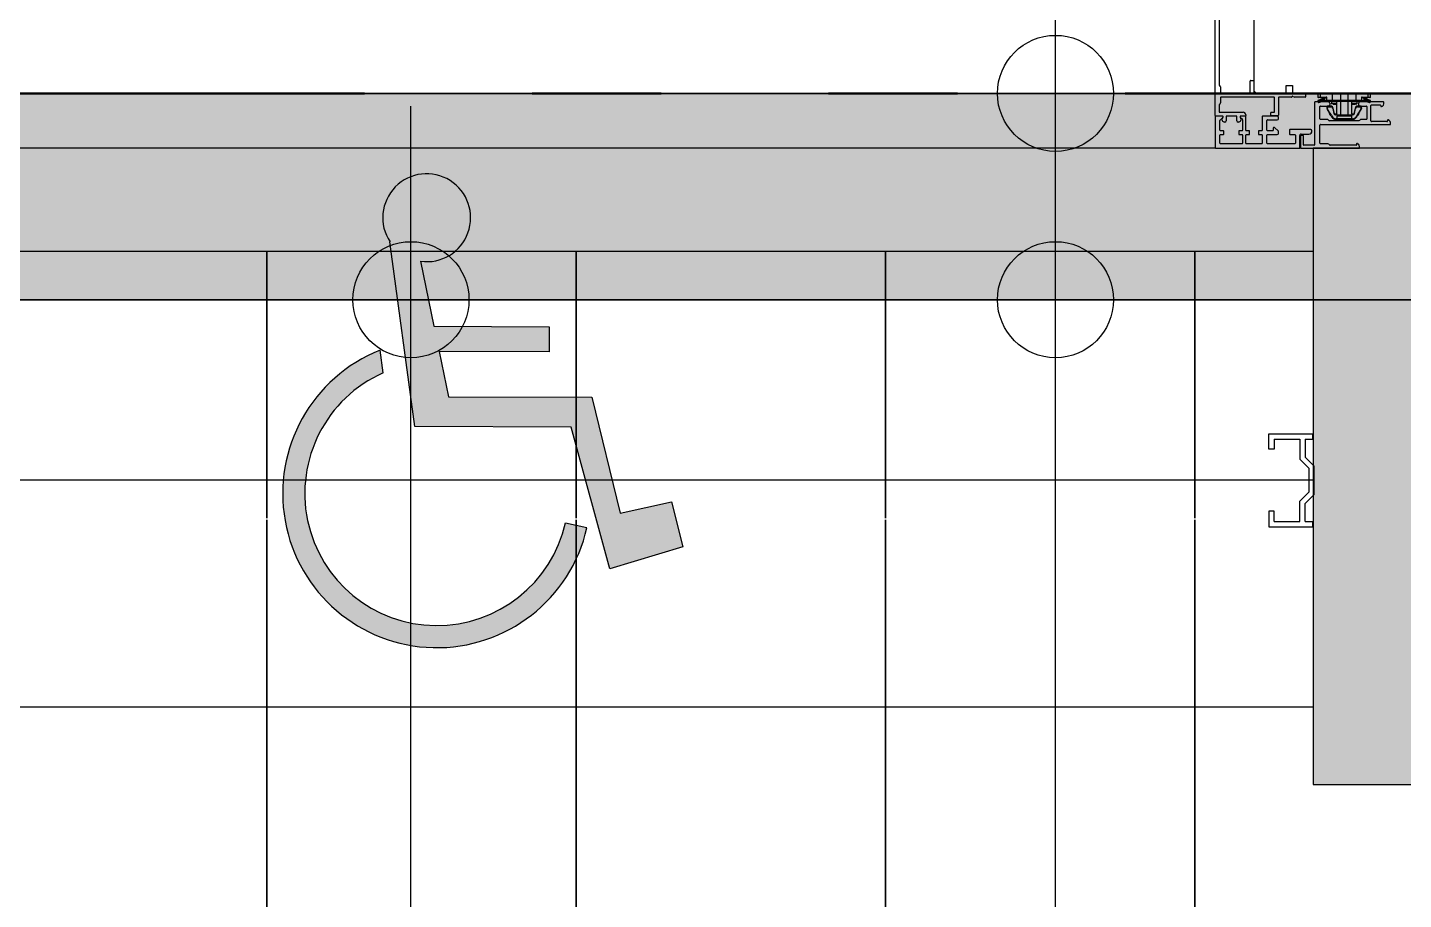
# Model space of a CAD drawing. Header units: centimetres. Extents: x 0.3 to 84.3, y 0.3 to 59.7.
# Drawn here: x 54.773 to 55.84, y 15.489 to 16.165 of the extents above; entities that cross this region are included whole.
import ezdxf

# ---------------------------------------------------------------- set-up
doc = ezdxf.new("R2010")
doc.units = ezdxf.units.CM
for name, pattern in [('AUSGEZOGEN', [0]), ('LINIE_23', [0.79, 0.4, -0.13, 0, -0.13, 0, -0.13]), ('PHANTOM', [63.5, 31.75, -6.35, 6.35, -6.35, 6.35, -6.35]), ('PUNKT', [6.35, 0, -6.35]), ('RAND', [44.45, 12.7, -6.35, 12.7, -6.35, 0, -6.35]), ('VERDECKT', [9.525, 6.35, -3.175])]:
    doc.linetypes.add(name, pattern=pattern)
for name, color, linetype, lineweight in [('Allgemein', 7, 'AUSGEZOGEN', 35), ('Ausbau Raeume', 7, 'AUSGEZOGEN', 35), ('Bauachsen grob', 7, 'RAND', 25), ('Bodenplatte', 7, 'AUSGEZOGEN', 35), ('Decke', 7, 'AUSGEZOGEN', 35), ('Detailmasse', 7, 'AUSGEZOGEN', 25), ('Fenster', 7, 'AUSGEZOGEN', 35), ('Rolladen', 7, 'AUSGEZOGEN', 25), ('Text Werkplan Ausfuehrung', 7, 'AUSGEZOGEN', 50), ('Vermassung Decke', 180, 'VERDECKT', 50), ('Wand Beton bewehrt', 7, 'AUSGEZOGEN', 35)]:
    doc.layers.add(name, color=color, linetype=linetype, lineweight=lineweight)

msp = doc.modelspace()

# ---------------------------------------------------------------- hatches: boundary and pattern name
at = {"layer": 'Allgemein', "linetype": 'AUSGEZOGEN', "lineweight": 25}
msp.add_hatch(color=32, dxfattribs=at).paths.add_polyline_path([(55.85, 15.794), (55.85, 16.0714), (55.77, 16.0714), (55.77, 15.794), (55.77, 15.714), (55.77, 15.666), (55.77, 15.618), (55.77, 15.578), (55.85, 15.578), (55.85, 15.618), (55.85, 15.666), (55.85, 15.714)])
at = {"layer": 'Bodenplatte', "linetype": 'AUSGEZOGEN', "lineweight": 25, "true_color": 0xe0ffe0}
msp.add_hatch(color=254, dxfattribs=at).paths.add_polyline_path([(31.66, 16.114), (31.66, 15.954), (62.72, 15.954), (62.72, 16.114)])
at = {"layer": 'Text Werkplan Ausfuehrung', "linetype": 'AUSGEZOGEN', "lineweight": 25}
h = msp.add_hatch(color=7, dxfattribs=at)
h.paths.add_polyline_path([(55.1108, 15.999), (55.1118, 16.0007), (55.1127, 16.0024), (55.1136, 16.0041), (55.1143, 16.0059), (55.1149, 16.0078), (55.1154, 16.0096), (55.1158, 16.0115), (55.1161, 16.0134), (55.1163, 16.0154), (55.1163, 16.0173), (55.1163, 16.0192), (55.1161, 16.0211), (55.1159, 16.0231), (55.1155, 16.0249), (55.1151, 16.0268), (55.1145, 16.0287), (55.1138, 16.0305), (55.113, 16.0322), (55.1122, 16.034), (55.1112, 16.0356), (55.1101, 16.0372), (55.109, 16.0388), (55.1077, 16.0403), (55.1064, 16.0417), (55.105, 16.043), (55.1035, 16.0443), (55.102, 16.0454), (55.1004, 16.0465), (55.0987, 16.0475), (55.097, 16.0484), (55.0952, 16.0492), (55.0934, 16.0498), (55.0916, 16.0504), (55.0897, 16.0509), (55.0878, 16.0513), (55.0859, 16.0515), (55.084, 16.0517), (55.0821, 16.0517), (55.0801, 16.0517), (55.0782, 16.0515), (55.0763, 16.0512), (55.0744, 16.0509), (55.0725, 16.0504), (55.0707, 16.0498), (55.0689, 16.0491), (55.0672, 16.0483), (55.0654, 16.0474), (55.0638, 16.0464), (55.0622, 16.0453), (55.0607, 16.0441), (55.0592, 16.0428), (55.0578, 16.0415), (55.0565, 16.0401), (55.0553, 16.0386), (55.0541, 16.037), (55.0531, 16.0354), (55.0521, 16.0337), (55.0512, 16.032), (55.0505, 16.0302), (55.0498, 16.0284), (55.0493, 16.0266), (55.0488, 16.0247), (55.0485, 16.0228), (55.0482, 16.0209), (55.0481, 16.019), (55.0481, 16.017), (55.0482, 16.0151), (55.0484, 16.0132), (55.0487, 16.0113), (55.0491, 16.0094), (55.0496, 16.0075), (55.0502, 16.0057), (55.0509, 16.0039), (55.0518, 16.0022), (55.0527, 16.0005), (55.0537, 15.9988), (55.0729, 15.8558), (55.1944, 15.8553), (55.2243, 15.7454), (55.2808, 15.7625), (55.2722, 15.7972), (55.2324, 15.7885), (55.2104, 15.8784), (55.099, 15.8788), (55.0918, 15.9138), (55.1772, 15.9135), (55.1773, 15.9331), (55.0878, 15.9334), (55.0775, 15.9838), (55.0795, 15.9836), (55.0814, 15.9835), (55.0833, 15.9835), (55.0853, 15.9836), (55.0872, 15.9839), (55.0891, 15.9842), (55.0909, 15.9846), (55.0928, 15.9852), (55.0946, 15.9858), (55.0964, 15.9866), (55.0981, 15.9874), (55.0998, 15.9884), (55.1014, 15.9894), (55.103, 15.9906), (55.1045, 15.9918), (55.1059, 15.9931), (55.1073, 15.9945), (55.1085, 15.9959), (55.1097, 15.9974)])
h.paths.add_polyline_path([(55.0435, 15.895), (55.0484, 15.8973), (55.0461, 15.9148), (55.0403, 15.9123), (55.0346, 15.9096), (55.0291, 15.9065), (55.0238, 15.9032), (55.0186, 15.8995), (55.0137, 15.8956), (55.0089, 15.8915), (55.0044, 15.8871), (55.0002, 15.8825), (54.9961, 15.8776), (54.9924, 15.8726), (54.9889, 15.8673), (54.9857, 15.8619), (54.9827, 15.8563), (54.9801, 15.8506), (54.9778, 15.8448), (54.9758, 15.8388), (54.9741, 15.8327), (54.9727, 15.8266), (54.9717, 15.8204), (54.971, 15.8141), (54.9706, 15.8078), (54.9706, 15.8015), (54.9708, 15.7952), (54.9715, 15.789), (54.9724, 15.7827), (54.9737, 15.7766), (54.9753, 15.7705), (54.9772, 15.7645), (54.9794, 15.7586), (54.9819, 15.7528), (54.9848, 15.7472), (54.9879, 15.7417), (54.9913, 15.7364), (54.995, 15.7313), (54.9989, 15.7264), (55.0031, 15.7217), (55.0076, 15.7173), (55.0123, 15.713), (55.0171, 15.7091), (55.0222, 15.7054), (55.0275, 15.7019), (55.033, 15.6988), (55.0386, 15.6959), (55.0443, 15.6934), (55.0502, 15.6911), (55.0562, 15.6892), (55.0623, 15.6875), (55.0684, 15.6862), (55.0747, 15.6853), (55.0809, 15.6846), (55.0872, 15.6843), (55.0935, 15.6843), (55.0998, 15.6847), (55.1061, 15.6854), (55.1123, 15.6864), (55.1184, 15.6877), (55.1245, 15.6894), (55.1305, 15.6914), (55.1364, 15.6936), (55.1421, 15.6962), (55.1477, 15.6991), (55.1531, 15.7023), (55.1584, 15.7058), (55.1634, 15.7095), (55.1683, 15.7135), (55.1729, 15.7178), (55.1774, 15.7223), (55.1815, 15.727), (55.1855, 15.7319), (55.1891, 15.737), (55.1925, 15.7424), (55.1956, 15.7478), (55.1984, 15.7535), (55.2009, 15.7593), (55.2031, 15.7652), (55.2049, 15.7712), (55.2065, 15.7773), (55.1898, 15.7811), (55.1885, 15.7758), (55.1869, 15.7707), (55.185, 15.7656), (55.1829, 15.7606), (55.1805, 15.7558), (55.1778, 15.7511), (55.1749, 15.7465), (55.1717, 15.7421), (55.1684, 15.7378), (55.1648, 15.7338), (55.161, 15.7299), (55.157, 15.7263), (55.1528, 15.7229), (55.1484, 15.7197), (55.1439, 15.7167), (55.1392, 15.714), (55.1344, 15.7115), (55.1295, 15.7093), (55.1244, 15.7073), (55.1193, 15.7056), (55.1141, 15.7042), (55.1088, 15.7031), (55.1034, 15.7022), (55.0981, 15.7017), (55.0926, 15.7014), (55.0872, 15.7014), (55.0818, 15.7017), (55.0764, 15.7022), (55.0711, 15.7031), (55.0658, 15.7042), (55.0606, 15.7057), (55.0554, 15.7074), (55.0504, 15.7093), (55.0455, 15.7115), (55.0407, 15.714), (55.036, 15.7168), (55.0315, 15.7197), (55.0271, 15.7229), (55.0229, 15.7264), (55.0189, 15.73), (55.0151, 15.7339), (55.0116, 15.7379), (55.0082, 15.7422), (55.005, 15.7466), (55.0021, 15.7512), (54.9995, 15.7559), (54.9971, 15.7607), (54.9949, 15.7657), (54.9931, 15.7708), (54.9915, 15.7759), (54.9901, 15.7812), (54.9891, 15.7865), (54.9883, 15.7918), (54.9878, 15.7972), (54.9876, 15.8026), (54.9877, 15.8081), (54.9881, 15.8135), (54.9887, 15.8188), (54.9897, 15.8242), (54.9909, 15.8294), (54.9924, 15.8346), (54.9942, 15.8397), (54.9962, 15.8448), (54.9985, 15.8497), (55.001, 15.8544), (55.0038, 15.8591), (55.0069, 15.8635), (55.0102, 15.8678), (55.0137, 15.872), (55.0174, 15.8759), (55.0213, 15.8797), (55.0254, 15.8832), (55.0297, 15.8865), (55.0341, 15.8895), (55.0388, 15.8924)])

# ---------------------------------------------------------------- linework, layer by layer
at = {"layer": 'Allgemein', "color": 7, "linetype": 'AUSGEZOGEN', "lineweight": 25}
for p, q in [((55.85, 16.0714), (55.77, 16.0714)), ((55.77, 16.0714), (55.77, 15.794)), ((55.77, 15.794), (55.77, 15.714)), ((55.77, 15.714), (55.77, 15.666)), ((55.77, 15.666), (55.77, 15.618)), ((55.77, 15.618), (55.77, 15.578)), ((55.77, 15.578), (55.85, 15.578))]:
    msp.add_line(p, q, dxfattribs=at)
at = {"layer": 'Ausbau Raeume', "color": 254, "linetype": 'AUSGEZOGEN', "lineweight": 35}
for p, q in [((54.9582, 15.7846), (54.9582, 15.9914)), ((55.1982, 15.7846), (55.1982, 15.9914)), ((55.4382, 15.7846), (55.4382, 15.9914)), ((55.6782, 15.7846), (55.6782, 15.9914)), ((54.9582, 15.0646), (54.9582, 15.7832)), ((55.1982, 15.0646), (55.1982, 15.7832)), ((55.4382, 15.0646), (55.4382, 15.7832)), ((55.6782, 15.0646), (55.6782, 15.7832))]:
    msp.add_line(p, q, dxfattribs=at)
at = {"layer": 'Bauachsen grob', "color": 32, "linetype": 'LINIE_23', "lineweight": 50, "true_color": 0xc36e14}
msp.add_line((21.964, 16.114), (72.416, 16.114), dxfattribs=at)
at = {"layer": 'Bodenplatte', "color": 92, "linetype": 'VERDECKT', "lineweight": 35, "true_color": 0x00c600}
for p, q in [((62.72, 16.114), (31.66, 16.114)), ((31.66, 15.954), (62.72, 15.954))]:
    msp.add_line(p, q, dxfattribs=at)
at = {"layer": 'Decke', "color": 92, "linetype": 'PHANTOM', "lineweight": 35, "true_color": 0x00c600}
for p, q in [((31.66, 16.114), (62.72, 16.114)), ((63.04, 15.954), (31.34, 15.954))]:
    msp.add_line(p, q, dxfattribs=at)
at = {"layer": 'Detailmasse', "color": 253, "linetype": 'AUSGEZOGEN', "lineweight": 25, "true_color": 0xa0a0a0}
for p, q in [((55.07, 15.954), (55.07, 16.104)), ((55.07, 15.954), (54.92, 15.954)), ((55.07, 15.954), (55.22, 15.954)), ((55.07, 15.954), (55.07, 15.954)), ((55.07, 11.864), (55.07, 15.954))]:
    msp.add_line(p, q, dxfattribs=at)
msp.add_circle((55.07, 15.954), 0.045, dxfattribs=at)
at = {"layer": 'Fenster', "color": 7, "linetype": 'AUSGEZOGEN', "lineweight": 25}
for p, q in [((55.694, 16.0968), (55.694, 16.2896)), ((55.724, 16.246), (55.724, 16.116)), ((55.697, 16.1942), (55.697, 16.121)), ((55.698, 16.119), (55.698, 16.1144)), ((55.721, 16.1144), (55.721, 16.1236)), ((55.7214, 16.124), (55.7236, 16.124)), ((55.724, 16.1236), (55.724, 16.1144)), ((55.749, 16.114), (55.749, 16.12)), ((55.749, 16.12), (55.754, 16.12)), ((55.754, 16.12), (55.754, 16.114)), ((55.698, 16.1106), (55.698, 16.1066)), ((55.6984, 16.114), (55.7206, 16.114)), ((55.7396, 16.111), (55.6984, 16.111)), ((55.724, 16.116), (55.726, 16.114)), ((55.7244, 16.114), (55.7636, 16.114)), ((55.726, 16.114), (55.749, 16.114)), ((55.74, 16.0998), (55.74, 16.1106)), ((55.743, 16.1106), (55.743, 16.097)), ((55.7529, 16.111), (55.7434, 16.111)), ((55.7537, 16.1116), (55.7532, 16.1111)), ((55.754, 16.114), (55.858, 16.114)), ((55.7548, 16.1111), (55.7543, 16.1116)), ((55.7636, 16.111), (55.7551, 16.111)), ((55.764, 16.1136), (55.764, 16.1114)), ((55.7756, 16.1136), (55.7736, 16.1136)), ((55.7736, 16.1136), (55.7736, 16.1112)), ((55.7736, 16.1112), (55.7756, 16.1112)), ((55.7781, 16.11), (55.7736, 16.1086)), ((55.7736, 16.1086), (55.7736, 16.1076)), ((55.7736, 16.1086), (55.774, 16.1083)), ((55.7756, 16.1108), (55.774, 16.1108)), ((55.774, 16.1083), (55.7782, 16.1096)), ((55.774, 16.1076), (55.774, 16.1083)), ((55.778, 16.1086), (55.7743, 16.1074)), ((55.7744, 16.107), (55.7781, 16.1082)), ((55.7756, 16.1136), (55.7756, 16.114)), ((55.7756, 16.1136), (55.7846, 16.1136)), ((55.7756, 16.1112), (55.7756, 16.1136)), ((55.7756, 16.1112), (55.7806, 16.1112)), ((55.7756, 16.1112), (55.7756, 16.1108)), ((55.7756, 16.1108), (55.7788, 16.1108)), ((55.778, 16.1086), (55.7781, 16.1082)), ((55.7783, 16.1101), (55.7781, 16.11)), ((55.7781, 16.11), (55.7782, 16.1096)), ((55.7782, 16.1096), (55.7783, 16.1097)), ((55.7782, 16.1096), (55.7782, 16.1087)), ((55.7782, 16.1087), (55.7782, 16.1083)), ((55.7783, 16.1087), (55.7782, 16.1087)), ((55.7782, 16.1083), (55.7783, 16.1083)), ((55.7783, 16.1086), (55.7783, 16.1087)), ((55.7784, 16.1085), (55.7783, 16.1086)), ((55.7783, 16.1083), (55.7783, 16.1082)), ((55.7783, 16.1082), (55.7784, 16.1082)), ((55.7785, 16.1085), (55.7784, 16.1085)), ((55.7784, 16.1082), (55.7785, 16.1082)), ((55.7785, 16.1084), (55.7785, 16.1085)), ((55.7786, 16.1084), (55.7785, 16.1084)), ((55.7785, 16.1083), (55.7785, 16.1084)), ((55.7785, 16.1082), (55.7785, 16.1083)), ((55.7785, 16.1081), (55.7785, 16.1082)), ((55.7791, 16.1104), (55.7786, 16.1104)), ((55.7786, 16.1104), (55.7786, 16.1084)), ((55.7786, 16.1084), (55.7806, 16.1084)), ((55.7792, 16.1108), (55.7788, 16.1108)), ((55.7791, 16.1104), (55.7794, 16.1105)), ((55.7797, 16.1109), (55.7792, 16.1108)), ((55.7794, 16.1105), (55.7798, 16.1107)), ((55.7801, 16.1111), (55.7797, 16.1109)), ((55.7798, 16.1107), (55.7802, 16.1109)), ((55.7806, 16.1112), (55.7801, 16.1111)), ((55.7802, 16.1109), (55.7806, 16.1112)), ((55.7806, 16.1084), (55.7806, 16.1112)), ((55.7806, 16.108), (55.7806, 16.1084)), ((55.7846, 16.1084), (55.7806, 16.1084)), ((55.7846, 16.1136), (55.7846, 16.114)), ((55.7846, 16.1136), (55.7849, 16.1136)), ((55.7846, 16.1136), (55.7846, 16.1084)), ((55.7846, 16.108), (55.7846, 16.1084)), ((55.7846, 16.1084), (55.7849, 16.1084)), ((55.7849, 16.1084), (55.7849, 16.1136)), ((55.7849, 16.1136), (55.8031, 16.1136)), ((55.8031, 16.1084), (55.7849, 16.1084)), ((55.7912, 16.114), (55.7912, 16.097)), ((55.7968, 16.114), (55.7968, 16.097)), ((55.8031, 16.1136), (55.8034, 16.1136)), ((55.8031, 16.1136), (55.8031, 16.1084)), ((55.8031, 16.1084), (55.8034, 16.1084)), ((55.8034, 16.114), (55.8034, 16.1136)), ((55.8034, 16.1084), (55.8034, 16.1136)), ((55.8034, 16.1136), (55.8124, 16.1136)), ((55.8034, 16.108), (55.8034, 16.1084)), ((55.8074, 16.1084), (55.8034, 16.1084)), ((55.8074, 16.1112), (55.8074, 16.1084)), ((55.8074, 16.1112), (55.8124, 16.1112)), ((55.8074, 16.1112), (55.8078, 16.1109)), ((55.8079, 16.1111), (55.8074, 16.1112)), ((55.8074, 16.108), (55.8074, 16.1084)), ((55.8074, 16.1084), (55.8094, 16.1084)), ((55.8078, 16.1109), (55.8082, 16.1107)), ((55.8083, 16.1109), (55.8079, 16.1111)), ((55.8082, 16.1107), (55.8086, 16.1105)), ((55.8088, 16.1108), (55.8083, 16.1109)), ((55.8086, 16.1105), (55.8089, 16.1104)), ((55.8092, 16.1108), (55.8088, 16.1108)), ((55.8094, 16.1104), (55.8089, 16.1104)), ((55.8092, 16.1108), (55.8124, 16.1108)), ((55.8094, 16.1084), (55.8094, 16.1104)), ((55.8095, 16.1084), (55.8094, 16.1084)), ((55.8096, 16.1085), (55.8095, 16.1084)), ((55.8095, 16.1084), (55.8095, 16.1083)), ((55.8095, 16.1083), (55.8095, 16.1082)), ((55.8095, 16.1081), (55.8096, 16.1082)), ((55.8095, 16.1082), (55.8095, 16.1081)), ((55.8097, 16.1086), (55.8096, 16.1085)), ((55.8096, 16.1082), (55.8097, 16.1082)), ((55.8099, 16.11), (55.8097, 16.1101)), ((55.8097, 16.1097), (55.8098, 16.1096)), ((55.8098, 16.1087), (55.8097, 16.1087)), ((55.8097, 16.1087), (55.8097, 16.1086)), ((55.8097, 16.1082), (55.8097, 16.1083)), ((55.8097, 16.1083), (55.8098, 16.1083)), ((55.8099, 16.11), (55.8098, 16.1096)), ((55.8098, 16.1087), (55.8098, 16.1096)), ((55.8098, 16.1096), (55.814, 16.1083)), ((55.8098, 16.1083), (55.8098, 16.1087)), ((55.8144, 16.1086), (55.8099, 16.11)), ((55.8099, 16.1082), (55.81, 16.1086)), ((55.8099, 16.1082), (55.8136, 16.107)), ((55.8137, 16.1074), (55.81, 16.1086)), ((55.8124, 16.1136), (55.8124, 16.114)), ((55.8124, 16.1136), (55.8124, 16.1112)), ((55.8144, 16.1136), (55.8124, 16.1136)), ((55.8124, 16.1112), (55.8124, 16.1108)), ((55.8124, 16.1112), (55.8144, 16.1112)), ((55.814, 16.1108), (55.8124, 16.1108)), ((55.8144, 16.1086), (55.814, 16.1083)), ((55.814, 16.1083), (55.814, 16.1076)), ((55.8144, 16.1112), (55.8144, 16.1136)), ((55.8144, 16.1076), (55.8144, 16.1086)), ((55.697, 16.1046), (55.697, 16.0998)), ((55.6974, 16.0994), (55.7156, 16.0994)), ((55.737, 16.097), (55.737, 16.099)), ((55.7374, 16.0994), (55.7396, 16.0994)), ((55.771, 16.107), (55.771, 16.0742)), ((55.7814, 16.1074), (55.7714, 16.1074)), ((55.7736, 16.1076), (55.774, 16.1076)), ((55.7744, 16.107), (55.7743, 16.1074)), ((55.7752, 16.0942), (55.7752, 16.1038)), ((55.7756, 16.1042), (55.7818, 16.1042)), ((55.7785, 16.1082), (55.7785, 16.1081)), ((55.7785, 16.1081), (55.7785, 16.1081)), ((55.7786, 16.108), (55.7785, 16.1081)), ((55.7788, 16.108), (55.7786, 16.108)), ((55.7788, 16.108), (55.779, 16.108)), ((55.7788, 16.108), (55.7788, 16.108)), ((55.7806, 16.108), (55.779, 16.108)), ((55.7806, 16.108), (55.7846, 16.108)), ((55.7807, 16.1038), (55.7806, 16.1036)), ((55.7806, 16.1036), (55.781, 16.1034)), ((55.7806, 16.1036), (55.781, 16.1034)), ((55.7807, 16.1038), (55.7811, 16.1037)), ((55.7808, 16.1014), (55.7811, 16.1017)), ((55.7808, 16.1015), (55.7811, 16.1017)), ((55.7808, 16.1014), (55.7826, 16.0986)), ((55.781, 16.1034), (55.7811, 16.1037)), ((55.7836, 16.1041), (55.7811, 16.1041)), ((55.7811, 16.1037), (55.7811, 16.1041)), ((55.7811, 16.1037), (55.7836, 16.1037)), ((55.7829, 16.0988), (55.7811, 16.1017)), ((55.7821, 16.1043), (55.7827, 16.1049)), ((55.7826, 16.0986), (55.7829, 16.0988)), ((55.7827, 16.0985), (55.783, 16.0987)), ((55.783, 16.1056), (55.783, 16.1058)), ((55.7836, 16.1041), (55.7836, 16.1037)), ((55.7842, 16.108), (55.7842, 16.1062)), ((55.7842, 16.1062), (55.788, 16.1062)), ((55.7842, 16.1061), (55.7842, 16.1062)), ((55.7842, 16.1062), (55.7842, 16.1062)), ((55.788, 16.1061), (55.7842, 16.1061)), ((55.7842, 16.106), (55.7842, 16.1061)), ((55.7842, 16.1061), (55.7842, 16.1061)), ((55.7854, 16.1056), (55.7842, 16.106)), ((55.7846, 16.108), (55.8034, 16.108)), ((55.7855, 16.1025), (55.7851, 16.1024)), ((55.7851, 16.1024), (55.786, 16.0984)), ((55.7854, 16.1056), (55.788, 16.1056)), ((55.788, 16.1056), (55.7855, 16.1056)), ((55.7864, 16.0984), (55.7855, 16.1025)), ((55.7864, 16.0984), (55.786, 16.0984)), ((55.788, 16.108), (55.788, 16.0986)), ((55.788, 16.0986), (55.7884, 16.0986)), ((55.7884, 16.0986), (55.7884, 16.108)), ((55.7996, 16.108), (55.7996, 16.0986)), ((55.8, 16.0986), (55.7996, 16.0986)), ((55.8, 16.0986), (55.8, 16.108)), ((55.8, 16.1062), (55.8037, 16.1062)), ((55.8037, 16.1061), (55.8, 16.1061)), ((55.8, 16.1056), (55.8026, 16.1056)), ((55.8025, 16.1056), (55.8, 16.1056)), ((55.8025, 16.1025), (55.8016, 16.0984)), ((55.8016, 16.0984), (55.802, 16.0984)), ((55.802, 16.0984), (55.8029, 16.1024)), ((55.8025, 16.1025), (55.8029, 16.1024)), ((55.8026, 16.1056), (55.8037, 16.106)), ((55.8034, 16.108), (55.8074, 16.108)), ((55.8037, 16.108), (55.8037, 16.1062)), ((55.8037, 16.1062), (55.8037, 16.1062)), ((55.8037, 16.1062), (55.8037, 16.1061)), ((55.8037, 16.1061), (55.8037, 16.106)), ((55.8037, 16.1061), (55.8037, 16.1061)), ((55.8069, 16.1041), (55.8044, 16.1041)), ((55.8044, 16.1041), (55.8044, 16.1037)), ((55.8044, 16.1037), (55.8069, 16.1037)), ((55.805, 16.1058), (55.805, 16.1056)), ((55.8053, 16.0985), (55.805, 16.0987)), ((55.8069, 16.1017), (55.8051, 16.0988)), ((55.8054, 16.0986), (55.8051, 16.0988)), ((55.8053, 16.1049), (55.8059, 16.1043)), ((55.8054, 16.0986), (55.8072, 16.1014)), ((55.8062, 16.1042), (55.8112, 16.1042)), ((55.8244, 16.1074), (55.8066, 16.1074)), ((55.8069, 16.1041), (55.8069, 16.1037)), ((55.8069, 16.1037), (55.8073, 16.1038)), ((55.8069, 16.1037), (55.807, 16.1034)), ((55.8073, 16.1015), (55.8069, 16.1017)), ((55.8072, 16.1014), (55.8069, 16.1017)), ((55.8074, 16.1036), (55.807, 16.1034)), ((55.8074, 16.1036), (55.807, 16.1034)), ((55.8074, 16.1036), (55.8073, 16.1038)), ((55.809, 16.108), (55.8074, 16.108)), ((55.809, 16.108), (55.8092, 16.108)), ((55.8093, 16.108), (55.8092, 16.108)), ((55.8094, 16.108), (55.8093, 16.108)), ((55.8095, 16.1081), (55.8094, 16.108)), ((55.8116, 16.1038), (55.8116, 16.0942)), ((55.8136, 16.107), (55.8137, 16.1074)), ((55.8144, 16.1076), (55.814, 16.1076)), ((55.8148, 16.0926), (55.8148, 16.1046)), ((55.8152, 16.105), (55.822, 16.105)), ((55.8224, 16.1046), (55.8224, 16.1041)), ((55.823, 16.1038), (55.8238, 16.1042)), ((55.8248, 16.1059), (55.8248, 16.107)), ((55.694, 16.096), (55.694, 16.0718)), ((55.6996, 16.0964), (55.6944, 16.0964)), ((55.6994, 16.0964), (55.6944, 16.0964)), ((55.6976, 16.0854), (55.6976, 16.0929)), ((55.6978, 16.0933), (55.6998, 16.0954)), ((55.7, 16.0956), (55.7, 16.096)), ((55.7014, 16.0918), (55.7012, 16.0918)), ((55.7024, 16.096), (55.7024, 16.0928)), ((55.7104, 16.0964), (55.7028, 16.0964)), ((55.7108, 16.0928), (55.7108, 16.096)), ((55.712, 16.0918), (55.7118, 16.0918)), ((55.7132, 16.096), (55.7132, 16.0956)), ((55.7172, 16.0964), (55.7136, 16.0964)), ((55.7136, 16.0954), (55.715, 16.0939)), ((55.7172, 16.0964), (55.714, 16.0964)), ((55.7152, 16.0935), (55.7152, 16.0854)), ((55.7176, 16.0974), (55.7176, 16.0968)), ((55.7176, 16.0854), (55.7176, 16.096)), ((55.7304, 16.096), (55.7304, 16.0854)), ((55.742, 16.0964), (55.7308, 16.0964)), ((55.734, 16.0854), (55.734, 16.093)), ((55.7344, 16.0934), (55.742, 16.0934)), ((55.7426, 16.0966), (55.7374, 16.0966)), ((55.739, 16.0872), (55.739, 16.0854)), ((55.7396, 16.0876), (55.7394, 16.0876)), ((55.7427, 16.0849), (55.7403, 16.0873)), ((55.743, 16.0944), (55.743, 16.0954)), ((55.7752, 16.0754), (55.7752, 16.0894)), ((55.7806, 16.0938), (55.7756, 16.0938)), ((55.7756, 16.0898), (55.8296, 16.0898)), ((55.8053, 16.0928), (55.7826, 16.0928)), ((55.7837, 16.0968), (55.784, 16.097)), ((55.7869, 16.0939), (55.787, 16.0943)), ((55.7875, 16.0938), (55.7875, 16.0942)), ((55.8005, 16.0942), (55.7875, 16.0942)), ((55.7875, 16.0938), (55.8005, 16.0938)), ((55.7882, 16.0944), (55.7876, 16.0938)), ((55.7882, 16.0966), (55.7998, 16.0966)), ((55.7882, 16.0966), (55.7882, 16.0944)), ((55.7998, 16.0944), (55.7882, 16.0944)), ((55.7994, 16.097), (55.7886, 16.097)), ((55.7998, 16.0966), (55.7998, 16.0944)), ((55.7998, 16.0944), (55.8004, 16.0938)), ((55.8005, 16.0938), (55.8005, 16.0942)), ((55.8011, 16.0939), (55.801, 16.0943)), ((55.8043, 16.0968), (55.804, 16.097)), ((55.8112, 16.0938), (55.8074, 16.0938)), ((55.8272, 16.0922), (55.8152, 16.0922)), ((55.8276, 16.0931), (55.8276, 16.0926)), ((55.829, 16.093), (55.8282, 16.0934)), ((55.83, 16.0902), (55.83, 16.0913)), ((55.6976, 16.0754), (55.6976, 16.0816)), ((55.7002, 16.085), (55.698, 16.085)), ((55.698, 16.082), (55.7002, 16.082)), ((55.7006, 16.0824), (55.7006, 16.0846)), ((55.7122, 16.0846), (55.7122, 16.0824)), ((55.7148, 16.085), (55.7126, 16.085)), ((55.7126, 16.082), (55.7148, 16.082)), ((55.7152, 16.0816), (55.7152, 16.0754)), ((55.7176, 16.0754), (55.7176, 16.0816)), ((55.7202, 16.085), (55.718, 16.085)), ((55.718, 16.082), (55.7202, 16.082)), ((55.7206, 16.0824), (55.7206, 16.0846)), ((55.7274, 16.0846), (55.7274, 16.0824)), ((55.73, 16.085), (55.7278, 16.085)), ((55.7278, 16.082), (55.73, 16.082)), ((55.7304, 16.0816), (55.7304, 16.0754)), ((55.734, 16.0754), (55.734, 16.0816)), ((55.7386, 16.085), (55.7344, 16.085)), ((55.7344, 16.082), (55.742, 16.082)), ((55.743, 16.083), (55.743, 16.0842)), ((55.7516, 16.0856), (55.7516, 16.0824)), ((55.7556, 16.086), (55.752, 16.086)), ((55.752, 16.082), (55.7558, 16.082)), ((55.768, 16.086), (55.7556, 16.086)), ((55.7562, 16.0816), (55.7562, 16.0754)), ((55.7596, 16.0718), (55.7596, 16.0814)), ((55.76, 16.0804), (55.76, 16.0718)), ((55.7606, 16.0824), (55.7666, 16.0824)), ((55.762, 16.0814), (55.761, 16.0814)), ((55.7624, 16.0742), (55.7624, 16.081)), ((55.769, 16.0848), (55.769, 16.085)), ((55.6944, 16.0714), (52.7796, 16.0714)), ((55.6944, 16.0714), (55.7592, 16.0714)), ((55.7148, 16.075), (55.698, 16.075)), ((55.73, 16.075), (55.718, 16.075)), ((55.7558, 16.075), (55.7344, 16.075)), ((55.7604, 16.0714), (55.8056, 16.0714)), ((55.7706, 16.0738), (55.7628, 16.0738)), ((55.7812, 16.075), (55.7756, 16.075)), ((55.8032, 16.0738), (55.783, 16.0738)), ((55.8036, 16.0747), (55.8036, 16.0742)), ((55.805, 16.0746), (55.8042, 16.075)), ((55.806, 16.0718), (55.806, 16.0729)), ((55.77, 15.9914), (49.64, 15.9914))]:
    msp.add_line(p, q, dxfattribs=at)
for centre, radius, start, end in [((55.698, 16.121), 0.001, 179.9999, 232.02), ((55.6964, 16.119), 0.0016, 359.9999, 52.02), ((55.7214, 16.1236), 0.0004, 89.9999, 179.9999), ((55.7236, 16.1236), 0.0004, 359.9999, 89.9999), ((55.6984, 16.1144), 0.0004, 179.9999, 269.9999), ((55.6984, 16.1106), 0.0004, 89.9999, 179.9999), ((55.7206, 16.1144), 0.0004, 269.9999, 359.9999), ((55.7244, 16.1144), 0.0004, 179.9999, 269.9999), ((55.7396, 16.1106), 0.0004, 359.9999, 89.9999), ((55.7434, 16.1106), 0.0004, 89.9999, 179.9999), ((55.7529, 16.1114), 0.0004, 269.9999, 314.9999), ((55.754, 16.1114), 0.0004, 44.9999, 134.9999), ((55.7551, 16.1114), 0.0004, 224.9999, 269.9999), ((55.7636, 16.1136), 0.0004, 359.9999, 89.9999), ((55.7636, 16.1114), 0.0004, 269.9999, 359.9999), ((55.774, 16.1136), 0.0004, 89.9999, 179.9999), ((55.774, 16.1112), 0.0004, 179.9999, 269.9999), ((55.7782, 16.1079), 0.0008, 91.8718, 108.015), ((55.7782, 16.1079), 0.0004, 91.8718, 108.015), ((55.7782, 16.1104), 0.0004, 359.9999, 89.9999), ((55.7782, 16.1105), 0.0004, 288.015, 353.5018), ((55.779, 16.1084), 0.0004, 179.9999, 269.9999), ((55.809, 16.1084), 0.0004, 269.9999, 359.9999), ((55.8098, 16.1104), 0.0004, 89.9999, 179.9999), ((55.8098, 16.1105), 0.0004, 186.498, 251.9848), ((55.8098, 16.1079), 0.0008, 71.9848, 88.128), ((55.8098, 16.1079), 0.0004, 71.9848, 88.128), ((55.814, 16.1136), 0.0004, 359.9999, 89.9999), ((55.814, 16.1112), 0.0004, 269.9999, 359.9999), ((55.698, 16.1046), 0.001, 127.9798, 179.9999), ((55.6974, 16.0998), 0.0004, 179.9999, 269.9999), ((55.6964, 16.1066), 0.0016, 307.9798, 359.9999), ((55.7156, 16.0974), 0.002, 359.9999, 89.9999), ((55.7374, 16.099), 0.0004, 89.9999, 179.9999), ((55.7396, 16.0998), 0.0004, 269.9999, 359.9999), ((55.7714, 16.107), 0.0004, 89.9999, 179.9999), ((55.7742, 16.1076), 0.0006, 179.9999, 288.015), ((55.7742, 16.1076), 0.0002, 179.9999, 288.015), ((55.7756, 16.1038), 0.0004, 89.9999, 179.9999), ((55.7828, 16.1027), 0.0024, 159.2788, 211.2355), ((55.7787, 16.1043), 0.002, 339.2788, 339.589), ((55.7811, 16.1037), 0.0004, 89.9999, 159.589), ((55.7828, 16.1027), 0.002, 159.2788, 211.2355), ((55.7825, 16.1025), 0.002, 211.2355, 212.4999), ((55.7787, 16.1043), 0.0024, 339.2788, 339.589), ((55.7825, 16.1025), 0.0016, 211.2355, 212.4999), ((55.7814, 16.1058), 0.0016, 359.9999, 89.9999), ((55.7818, 16.1046), 0.0004, 269.9999, 314.9999), ((55.7843, 16.0997), 0.002, 212.4999, 217.1946), ((55.782, 16.1056), 0.001, 314.9999, 359.9999), ((55.776, 16.0934), 0.0084, 24.0501, 37.1946), ((55.7843, 16.0997), 0.0016, 212.4999, 217.1946), ((55.776, 16.0934), 0.0088, 24.0501, 37.1946), ((55.7836, 16.1021), 0.002, 11.4999, 89.9999), ((55.7836, 16.1021), 0.0016, 11.4999, 89.9999), ((55.7855, 16.1058), 0.0002, 249.9999, 269.9999), ((55.7872, 16.0986), 0.00123, 191.4999, 359.9999), ((55.7872, 16.0986), 0.000831, 191.4999, 359.9999), ((55.8008, 16.0986), 0.00123, 179.9999, 348.4999), ((55.8008, 16.0986), 0.00083, 179.9999, 348.4999), ((55.8025, 16.1058), 0.0002, 269.9999, 289.9999), ((55.8044, 16.1021), 0.002, 89.9999, 168.4999), ((55.8044, 16.1021), 0.0016, 89.9999, 168.4999), ((55.812, 16.0934), 0.0088, 142.8406, 155.9497), ((55.812, 16.0934), 0.0084, 142.8406, 155.9497), ((55.8066, 16.1058), 0.0016, 89.9999, 179.9999), ((55.806, 16.1056), 0.001, 179.9999, 224.9999), ((55.8037, 16.0997), 0.0016, 322.8406, 327.4999), ((55.8037, 16.0997), 0.002, 322.8406, 327.4999), ((55.8062, 16.1046), 0.0004, 224.9999, 269.9999), ((55.8069, 16.1037), 0.0004, 20.4024, 89.9999), ((55.8052, 16.1027), 0.002, 330.6313, 20.7188), ((55.8055, 16.1025), 0.0016, 327.4999, 330.6313), ((55.8093, 16.1043), 0.0024, 200.4024, 200.7188), ((55.8055, 16.1025), 0.002, 327.4999, 330.6313), ((55.8052, 16.1027), 0.0024, 330.6313, 20.7188), ((55.8093, 16.1043), 0.002, 200.4024, 200.7188), ((55.8112, 16.1038), 0.0004, 359.9999, 89.9999), ((55.8138, 16.1076), 0.0006, 251.9848, 359.9999), ((55.8138, 16.1076), 0.0002, 251.9848, 359.9999), ((55.8152, 16.1046), 0.0004, 89.9999, 179.9999), ((55.822, 16.1046), 0.0004, 359.9999, 89.9999), ((55.8228, 16.1041), 0.0004, 179.9999, 299.9999), ((55.8228, 16.1059), 0.002, 299.9999, 359.9999), ((55.8244, 16.107), 0.0004, 359.9999, 89.9999), ((55.6944, 16.0968), 0.0004, 179.9999, 269.9999), ((55.6944, 16.096), 0.0004, 89.9999, 179.9999), ((55.6982, 16.0929), 0.0006, 134.9999, 179.9999), ((55.7012, 16.0938), 0.002, 131.8102, 269.9999), ((55.6994, 16.0958), 0.0006, 314.9999, 89.9999), ((55.6996, 16.096), 0.0004, 359.9999, 89.9999), ((55.6996, 16.0956), 0.0004, 311.8102, 359.9999), ((55.7014, 16.0928), 0.001, 269.9999, 359.9999), ((55.7028, 16.096), 0.0004, 89.9999, 179.9999), ((55.7104, 16.096), 0.0004, 359.9999, 89.9999), ((55.7118, 16.0928), 0.001, 179.9999, 269.9999), ((55.712, 16.0938), 0.002, 269.9999, 48.1896), ((55.7136, 16.096), 0.0004, 89.9999, 179.9999), ((55.7136, 16.0956), 0.0004, 179.9999, 228.1896), ((55.714, 16.0958), 0.0006, 89.9999, 224.9999), ((55.7146, 16.0935), 0.0006, 359.9999, 44.9999), ((55.7172, 16.0968), 0.0004, 269.9999, 359.9999), ((55.7172, 16.096), 0.0004, 359.9999, 89.9999), ((55.7308, 16.096), 0.0004, 89.9999, 179.9999), ((55.7344, 16.093), 0.0004, 89.9999, 179.9999), ((55.7374, 16.097), 0.0004, 179.9999, 269.9999), ((55.7394, 16.0872), 0.0004, 89.9999, 179.9999), ((55.7396, 16.0866), 0.001, 44.9999, 89.9999), ((55.742, 16.0954), 0.001, 359.9999, 89.9999), ((55.742, 16.0944), 0.001, 269.9999, 359.9999), ((55.7426, 16.097), 0.0004, 269.9999, 359.9999), ((55.7756, 16.0942), 0.0004, 179.9999, 269.9999), ((55.7756, 16.0894), 0.0004, 89.9999, 179.9999), ((55.7806, 16.0922), 0.0016, 37.9798, 89.9999), ((55.7826, 16.0938), 0.001, 217.9798, 269.9999), ((55.7886, 16.099), 0.0054, 204.0501, 251.484), ((55.7886, 16.099), 0.005, 204.0501, 251.484), ((55.7875, 16.0958), 0.002, 251.484, 269.9999), ((55.7875, 16.0958), 0.0016, 251.484, 269.9999), ((55.7886, 16.0966), 0.0004, 89.9999, 179.9999), ((55.7994, 16.0966), 0.0004, 359.9999, 89.9999), ((55.8005, 16.0958), 0.0016, 269.9999, 288.5148), ((55.8005, 16.0958), 0.002, 269.9999, 288.5148), ((55.7994, 16.099), 0.005, 288.5148, 335.9497), ((55.7994, 16.099), 0.0054, 288.5148, 335.9497), ((55.8053, 16.0938), 0.001, 269.9999, 322.02), ((55.8074, 16.0922), 0.0016, 89.9999, 142.02), ((55.8112, 16.0942), 0.0004, 269.9999, 359.9999), ((55.8152, 16.0926), 0.0004, 179.9999, 269.9999), ((55.8272, 16.0926), 0.0004, 269.9999, 359.9999), ((55.828, 16.0931), 0.0004, 59.9999, 179.9999), ((55.828, 16.0913), 0.002, 359.9999, 59.9999), ((55.8296, 16.0902), 0.0004, 269.9999, 359.9999), ((55.698, 16.0854), 0.0004, 179.9999, 269.9999), ((55.698, 16.0816), 0.0004, 89.9999, 179.9999), ((55.7002, 16.0846), 0.0004, 359.9999, 89.9999), ((55.7002, 16.0824), 0.0004, 269.9999, 359.9999), ((55.7126, 16.0846), 0.0004, 89.9999, 179.9999), ((55.7126, 16.0824), 0.0004, 179.9999, 269.9999), ((55.7148, 16.0854), 0.0004, 269.9999, 359.9999), ((55.7148, 16.0816), 0.0004, 359.9999, 89.9999), ((55.718, 16.0854), 0.0004, 179.9999, 269.9999), ((55.718, 16.0816), 0.0004, 89.9999, 179.9999), ((55.7202, 16.0846), 0.0004, 359.9999, 89.9999), ((55.7202, 16.0824), 0.0004, 269.9999, 359.9999), ((55.7278, 16.0846), 0.0004, 89.9999, 179.9999), ((55.7278, 16.0824), 0.0004, 179.9999, 269.9999), ((55.73, 16.0854), 0.0004, 269.9999, 359.9999), ((55.73, 16.0816), 0.0004, 359.9999, 89.9999), ((55.7344, 16.0854), 0.0004, 179.9999, 269.9999), ((55.7344, 16.0816), 0.0004, 89.9999, 179.9999), ((55.7386, 16.0854), 0.0004, 269.9999, 359.9999), ((55.742, 16.083), 0.001, 269.9999, 359.9999), ((55.742, 16.0842), 0.001, 359.9999, 44.9999), ((55.752, 16.0856), 0.0004, 89.9999, 179.9999), ((55.752, 16.0824), 0.0004, 179.9999, 269.9999), ((55.7558, 16.0816), 0.0004, 359.9999, 89.9999), ((55.7606, 16.0814), 0.001, 89.9999, 179.9999), ((55.761, 16.0804), 0.001, 89.9999, 179.9999), ((55.762, 16.081), 0.0004, 359.9999, 89.9999), ((55.7666, 16.0848), 0.0024, 269.9999, 359.9999), ((55.768, 16.085), 0.001, 359.9999, 89.9999), ((55.6944, 16.0718), 0.0004, 179.9999, 269.9998), ((55.698, 16.0754), 0.0004, 179.9999, 269.9999), ((55.7148, 16.0754), 0.0004, 269.9999, 359.9999), ((55.718, 16.0754), 0.0004, 179.9999, 269.9999), ((55.73, 16.0754), 0.0004, 269.9999, 359.9999), ((55.7344, 16.0754), 0.0004, 179.9999, 269.9999), ((55.7558, 16.0754), 0.0004, 269.9999, 359.9999), ((55.7592, 16.0718), 0.0004, 269.9999, 359.9999), ((55.7604, 16.0718), 0.0004, 179.9999, 269.9999), ((55.7628, 16.0742), 0.0004, 179.9999, 269.9999), ((55.7706, 16.0742), 0.0004, 269.9999, 359.9999), ((55.7756, 16.0754), 0.0004, 179.9999, 269.9999), ((55.7812, 16.0734), 0.0016, 23.5781, 89.9999), ((55.783, 16.0742), 0.0004, 203.5781, 269.9999), ((55.8032, 16.0742), 0.0004, 269.9999, 359.9999), ((55.804, 16.0747), 0.0004, 59.9999, 179.9999), ((55.804, 16.0729), 0.002, 359.9999, 59.9999), ((55.8056, 16.0718), 0.0004, 269.9999, 359.9999)]:
    msp.add_arc(centre, radius, start, end, dxfattribs=at)
for centre, major_axis, ratio, start_param, end_param in [((55.7782, 16.1105), (0, -0.0008), 0.5, 0.314423, 1.495278), ((55.7784, 16.1097), (-0.000124, 0.00038), 0.295461, 6.283185, 7.758188), ((55.7788, 16.1104), (0, 0.0004), 0.745356, 4.712389, 6.283185), ((55.7846, 16.1136), (0, 0.0004), 0.906094, 4.712389, 6.283185), ((55.7846, 16.1084), (0, -0.0004), 0.906094, 6.283185, 7.853982), ((55.8034, 16.1136), (0, 0.0004), 0.906094, 6.283185, 7.853982), ((55.8034, 16.1084), (0, -0.0004), 0.906094, 4.712389, 6.283185), ((55.8092, 16.1104), (0, 0.0004), 0.745356, 6.283185, 7.853982), ((55.8098, 16.1105), (0, -0.0008), 0.5, 4.787908, 5.968762), ((55.8096, 16.1097), (0.000124, 0.00038), 0.295461, 4.808182, 6.283185)]:
    msp.add_ellipse(centre, major_axis=major_axis, ratio=ratio, start_param=start_param, end_param=end_param, dxfattribs=at)
at = {"layer": 'Rolladen', "color": 7, "linetype": 'AUSGEZOGEN', "lineweight": 25}
for p, q in [((55.7356, 15.838), (55.7356, 15.85)), ((55.7356, 15.85), (55.7696, 15.85)), ((55.7396, 15.846), (55.7596, 15.846)), ((55.7396, 15.846), (55.7396, 15.838)), ((55.7596, 15.846), (55.7596, 15.8303)), ((55.7636, 15.846), (55.7696, 15.846)), ((55.7636, 15.846), (55.7636, 15.832)), ((55.7696, 15.846), (55.7696, 15.85)), ((55.7396, 15.838), (55.7356, 15.838)), ((55.7636, 15.832), (55.7706, 15.825)), ((55.7596, 15.8303), (55.7666, 15.8233)), ((55.7666, 15.8233), (55.7666, 15.8047)), ((55.7706, 15.803), (55.7706, 15.825)), ((55.7706, 15.809), (55.7706, 15.819)), ((55.7596, 15.7977), (55.7666, 15.8047)), ((55.7636, 15.796), (55.7706, 15.803)), ((55.7706, 15.808), (55.7706, 15.809)), ((55.7356, 15.79), (55.7356, 15.778)), ((55.7396, 15.79), (55.7356, 15.79)), ((55.7396, 15.782), (55.7396, 15.79)), ((55.7596, 15.782), (55.7596, 15.7977)), ((55.7636, 15.782), (55.7636, 15.796)), ((55.7356, 15.778), (55.7696, 15.778)), ((55.7396, 15.782), (55.7596, 15.782)), ((55.7636, 15.782), (55.7696, 15.782)), ((55.7696, 15.778), (55.7696, 15.782))]:
    msp.add_line(p, q, dxfattribs=at)
at = {"layer": 'Rolladen', "color": 7, "linetype": 'PHANTOM', "lineweight": 25}
for p, q in [((55.7706, 15.814), (49.64, 15.814)), ((55.77, 15.638), (49.64, 15.638))]:
    msp.add_line(p, q, dxfattribs=at)
at = {"layer": 'Text Werkplan Ausfuehrung', "color": 7, "linetype": 'AUSGEZOGEN', "lineweight": 25}
for p, q in [((55.0729, 15.8558), (55.0537, 15.9988)), ((55.0775, 15.9838), (55.0878, 15.9334)), ((55.0878, 15.9334), (55.1773, 15.9331)), ((55.1773, 15.9331), (55.1772, 15.9135)), ((55.0484, 15.8973), (55.0461, 15.9148)), ((55.1772, 15.9135), (55.0918, 15.9138)), ((55.0918, 15.9138), (55.099, 15.8788)), ((55.099, 15.8788), (55.2104, 15.8784)), ((55.2104, 15.8784), (55.2324, 15.7885)), ((55.1944, 15.8553), (55.0729, 15.8558)), ((55.2243, 15.7454), (55.1944, 15.8553)), ((55.2324, 15.7885), (55.2722, 15.7972)), ((55.2722, 15.7972), (55.2808, 15.7625)), ((55.1898, 15.7811), (55.2065, 15.7773)), ((55.2808, 15.7625), (55.2243, 15.7454))]:
    msp.add_line(p, q, dxfattribs=at)
for centre, radius, start, end in [((55.0822, 16.0176), 0.0341, 262.1607, 213.4277), ((55.09, 15.8037), 0.1195, 111.5854, 347.2077), ((55.09, 15.8037), 0.1024, 113.9725, 347.2077)]:
    msp.add_arc(centre, radius, start, end, dxfattribs=at)
at = {"layer": 'Vermassung Decke', "color": 92, "linetype": 'AUSGEZOGEN', "lineweight": 25, "true_color": 0x00c600}
for p, q in [((55.57, 16.114), (55.57, 16.264)), ((55.57, 16.114), (55.42, 16.114)), ((55.57, 16.114), (55.72, 16.114)), ((55.57, 16.114), (55.57, 16.114)), ((55.57, 15.954), (55.57, 16.114)), ((55.57, 15.954), (55.42, 15.954)), ((55.57, 15.954), (55.72, 15.954)), ((55.57, 15.954), (55.57, 15.954)), ((55.57, 11.564), (55.57, 15.954))]:
    msp.add_line(p, q, dxfattribs=at)
for centre in [(55.57, 16.114), (55.57, 15.954)]:
    msp.add_circle(centre, 0.045, dxfattribs=at)
at = {"layer": 'Wand Beton bewehrt', "color": 180, "linetype": 'PUNKT', "lineweight": 25}
for p, q in [((49.64, 16.114), (55.77, 16.114)), ((55.77, 16.114), (55.85, 16.114))]:
    msp.add_line(p, q, dxfattribs=at)

doc.saveas('drawing.dxf')
